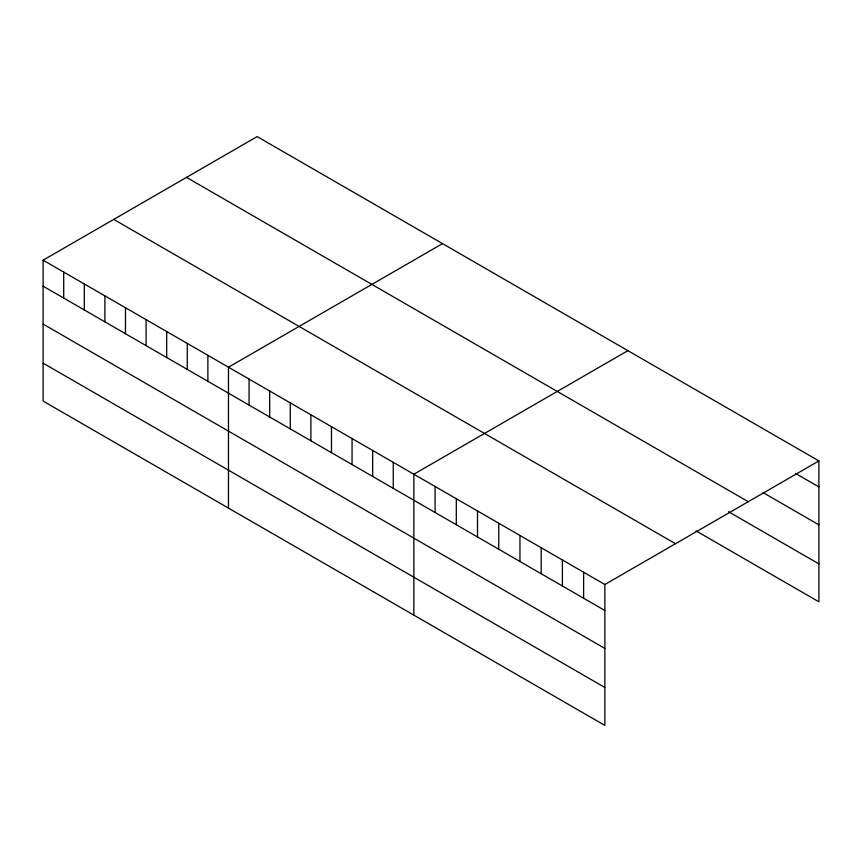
<?xml version="1.0" encoding="UTF-8"?>
<svg xmlns="http://www.w3.org/2000/svg" width="862" height="862" viewBox="0 0 862 862"><rect width="100%" height="100%" fill="white"/><g stroke="black" fill="none" stroke-linecap="round" stroke-linejoin="round"><path stroke-width="1.29" d="M43.1 260.184L604.855 584.501L604.855 725.405L43.1 401.078L43.1 260.184L257.145 136.595L818.9 460.922L818.9 601.816L696.033 530.884M442.529 243.623L228.473 367.212L228.473 508.106M627.902 350.651L413.857 474.229L413.857 615.134M604.855 584.501L818.9 460.922M795.443 473.378L818.9 486.911M763.053 492.59L818.9 524.839M186.515 177.378L748.259 501.706M728.433 511.672L818.9 563.899M113.741 219.401L675.485 543.717M43.1 286.173L604.855 610.501M43.1 324.09L604.855 648.418M43.1 363.161L604.855 687.477M583.628 572.249L583.628 598.25M562.401 559.998L562.401 585.998M541.185 547.747L541.185 573.736M519.958 535.496L519.958 561.485M498.742 523.245L498.742 549.234M477.516 510.994L477.516 536.983M456.3 498.742L456.3 524.732M435.073 486.491L435.073 512.481M393.255 462.344L393.255 488.334M372.664 450.449L372.664 476.449M352.062 438.553L352.062 464.553M331.461 426.668L331.461 452.658M310.87 414.773L310.87 440.773M290.268 402.877L290.268 428.877M269.677 390.992L269.677 416.982M249.075 379.097L249.075 405.097M207.882 355.316L207.882 381.306M187.28 343.421L187.28 369.421M166.689 331.536L166.689 357.525M146.087 319.64L146.087 345.63M125.486 307.745L125.486 333.745M104.895 295.86L104.895 321.849M84.293 283.964L84.293 309.954M63.702 272.069L63.702 298.069"/></g></svg>
